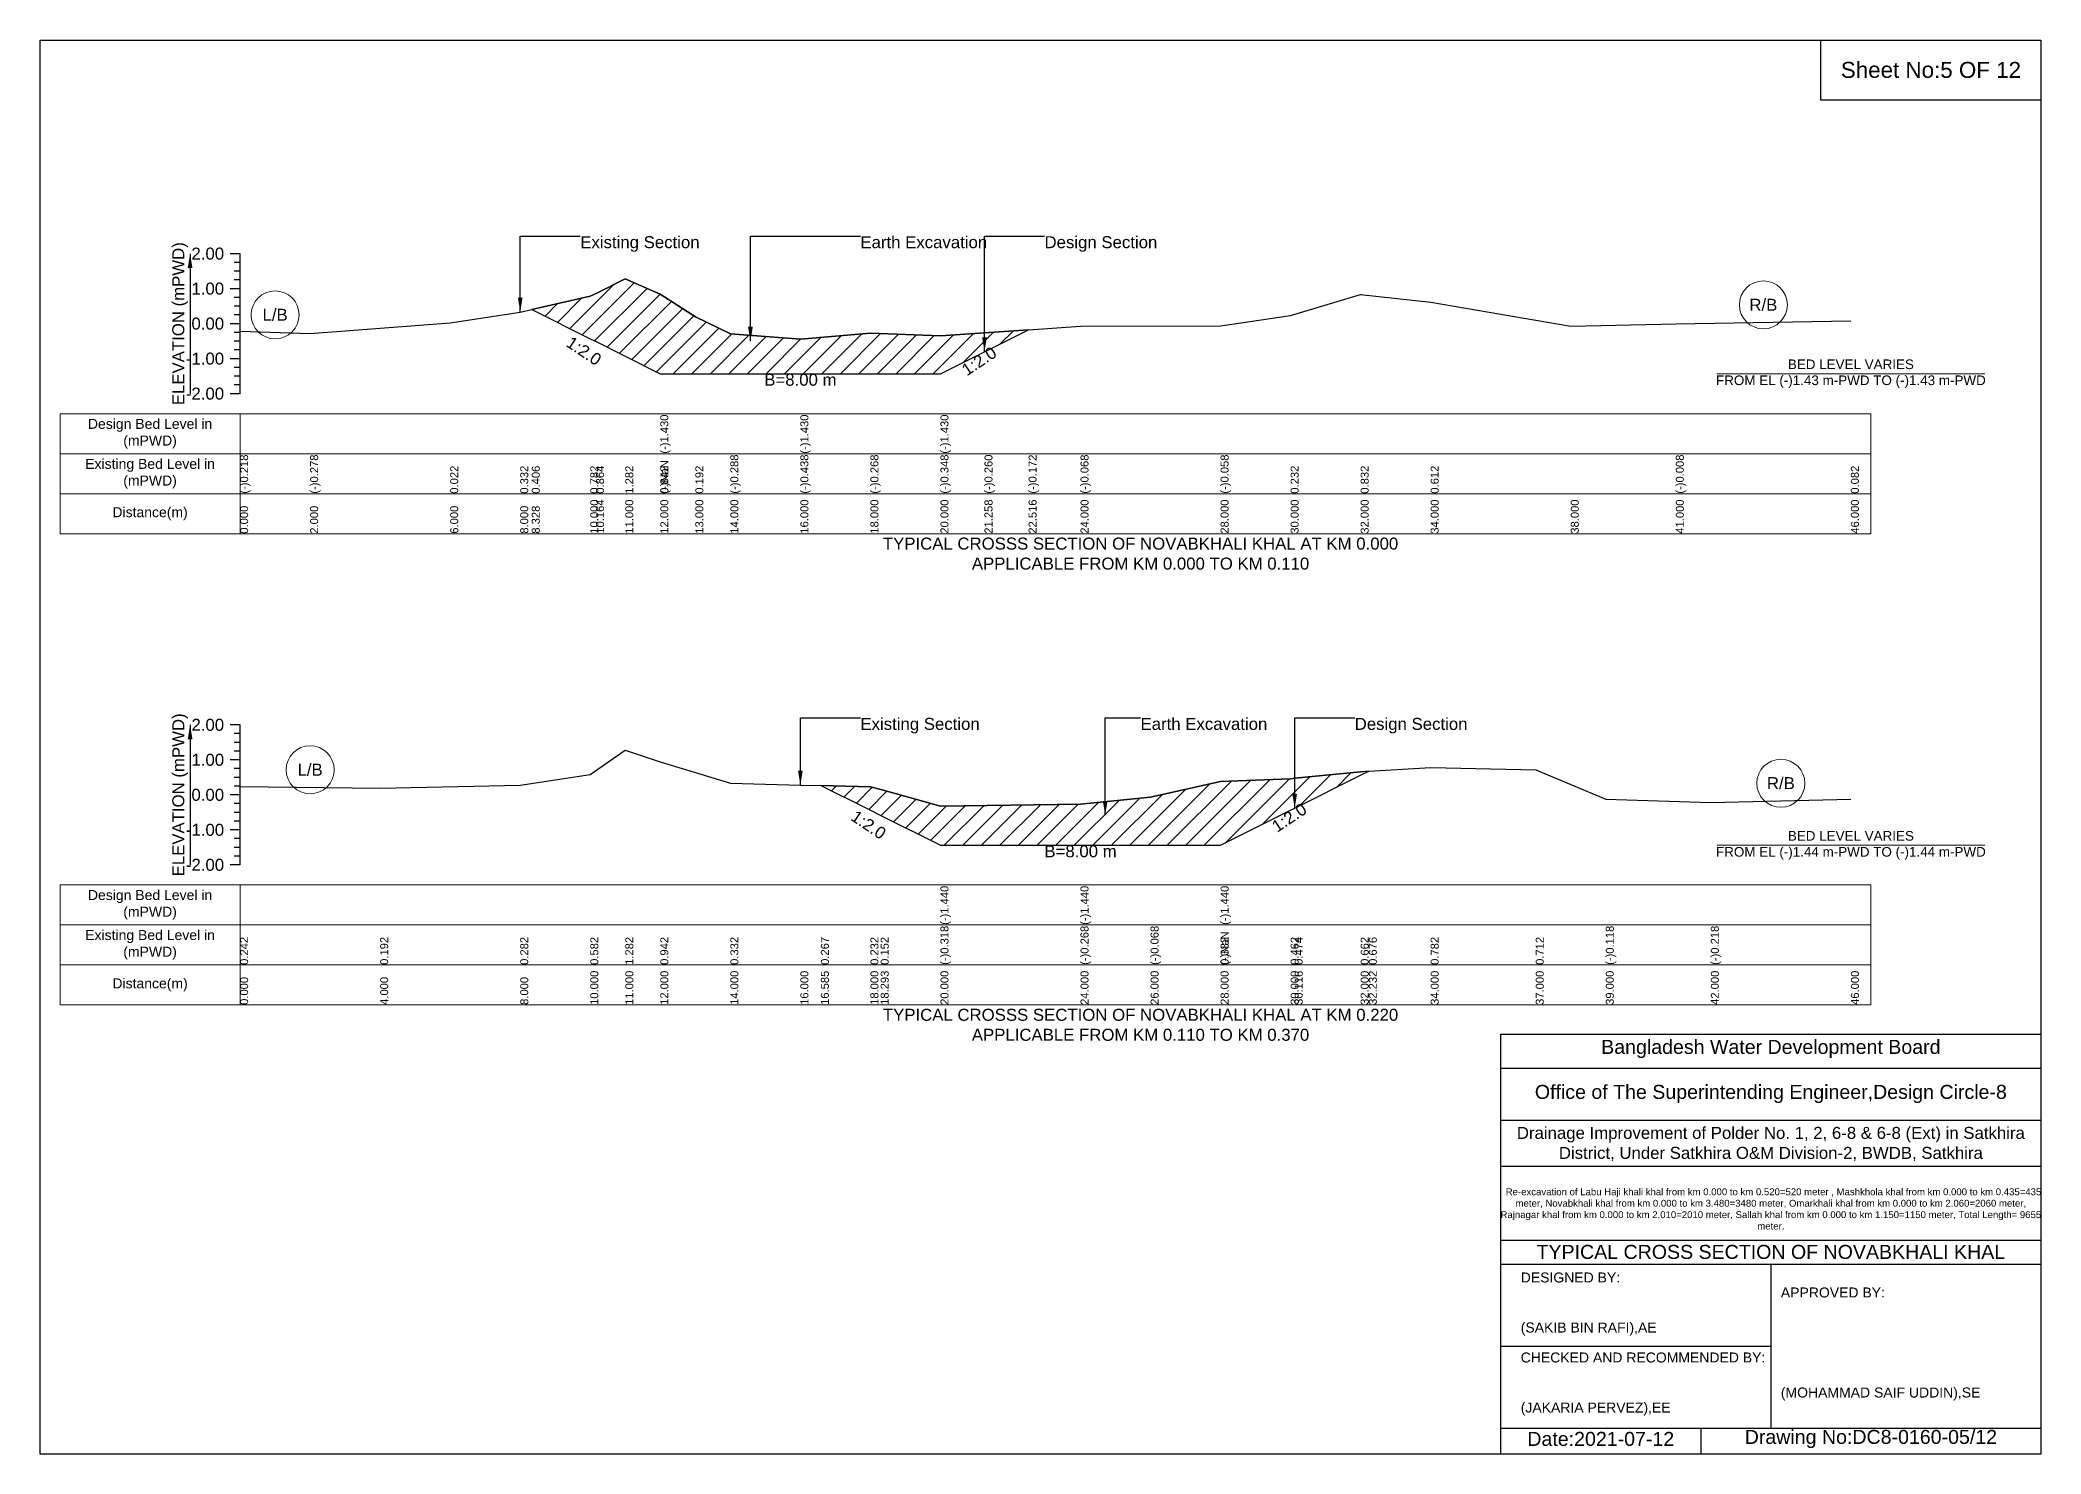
# Model space of a CAD drawing. Header units: inches. Extents: x 91000 to 648000, y -5656 to 141.
# Drawn here: x 290000 to 298000, y -5656 to 0 of the extents above; entities that cross this region are included whole.
import ezdxf

# ---------------------------------------------------------------- set-up
doc = ezdxf.new("R2010")
doc.units = ezdxf.units.IN
doc.header["$LTSCALE"] = 7
doc.header["$MEASUREMENT"] = 0
for name, color, linetype, lineweight in [('Cross section Data Border', 7, 'Continuous', 9), ('Cross Section Labels', 7, 'Continuous', 9), ('Existing_Bed_Level for Xsection', 7, 'Continuous', 25)]:
    doc.layers.add(name, color=color, linetype=linetype, lineweight=lineweight)
doc.styles.get("Standard").update_dxf_attribs({"font": 'arial.ttf'})
doc.dimstyles.get("Standard").update_dxf_attribs({"dimtxt": 0.18, "dimasz": 0.18, "dimexe": 0.18, "dimexo": 0.0625, "dimgap": 0.09, "dimtad": 0, "dimtih": 1, "dimtoh": 1, "dimdec": 4, "dimzin": 0, "dimdsep": 46, "dimtxsty": 'Standard', "dimcen": 0.09, "dimadec": 0, "dimazin": 0, "dimtfac": 1, "dimtdec": 4, "dimtofl": 0, "dimtmove": 0, "dimatfit": 3, "dimfxl": 0, "dimtolj": 1, "dimtzin": 0, "dimarcsym": 0})

msp = doc.modelspace()

# ---------------------------------------------------------------- hatches: boundary and pattern name
at = {"layer": 'Existing_Bed_Level for Xsection'}
h = msp.add_hatch(dxfattribs=at)
h.set_pattern_fill('ANSI31', color=256, scale=420, style=0)
h.paths.add_polyline_path([(291966, -1077.9), (292200, -1194.9), (292223, -1206.4), (292340, -1264.9), (292480, -1334.9), (292620, -1334.9), (292760, -1334.9), (293040, -1334.9), (293320, -1334.9), (293600, -1334.9), (293776.1, -1246.8), (293952.3, -1158.7), (293776.1, -1171.1), (293600, -1183.4), (293320, -1172.2), (293040, -1196), (292760, -1175), (292620, -1107.8), (292480, -1016.8), (292340, -955.2), (292223, -1013.7), (292200, -1025.2)])
h = msp.add_hatch(dxfattribs=at)
h.set_pattern_fill('ANSI31', color=256, scale=420, style=0)
h.paths.add_polyline_path([(293121.9, -2982), (293320, -3081.1), (293361, -3101.6), (293600, -3221.1), (294160, -3221.1), (294440, -3221.1), (294720, -3221.1), (295000, -3081.1), (295016.2, -3073), (295280, -2941.1), (295312.5, -2924.9), (295280, -2926.8), (295016.2, -2953.2), (295000, -2954.8), (294720, -2966), (294440, -3029), (294160, -3057), (293600, -3064), (293361, -2998.3), (293320, -2987)])

# ---------------------------------------------------------------- linework, layer by layer
for points in [[(290000, 0), (298000, 0), (298000, -5656), (290000, -5656)], [(297120, 0), (298000, 0), (298000, -240), (297120, -240)]]:
    msp.add_lwpolyline(points, close=True)
for points in [[(295840, -5656), (295840, -3976), (298000, -3976)], [(295840, -4112), (298000, -4112)], [(295840, -4320), (298000, -4320)], [(295840, -4504), (298000, -4504)], [(295840, -4800), (298000, -4800)], [(295840, -4896), (298000, -4896)], [(296920, -4896), (296920, -5552)], [(295840, -5224), (296920, -5224)], [(295840, -5552), (298000, -5552)], [(296640, -5552), (296640, -5656)]]:
    msp.add_lwpolyline(points)
at = {"layer": 'Cross section Data Border'}
for points in [[(290080, -1494.7), (297320, -1494.7), (297320, -1974.7), (290080, -1974.7)], [(290080, -3379.5), (297320, -3379.5), (297320, -3859.5), (290080, -3859.5)]]:
    msp.add_lwpolyline(points, close=True, dxfattribs=at)
for points in [[(290800, -1494.7), (290800, -1974.7)], [(290080, -1654.7), (297320, -1654.7)], [(290080, -1814.7), (297320, -1814.7)], [(290800, -3379.5), (290800, -3859.5)], [(290080, -3539.5), (297320, -3539.5)], [(290080, -3699.5), (297320, -3699.5)]]:
    msp.add_lwpolyline(points, dxfattribs=at)
at = {"layer": 'Cross Section Labels'}
for points in [[(296704.2, -1334.9), (297775.8, -1334.9)], [(296704.2, -3221.1), (297775.8, -3221.1)]]:
    msp.add_lwpolyline(points, dxfattribs=at)
for centre in [(290940, -1099.4), (296890, -1059.5), (291080, -2919.1), (296960, -2973)]:
    msp.add_circle(centre, 96, dxfattribs=at)
at = {"layer": 'Existing_Bed_Level for Xsection'}
for points in [[(290800, -854.7), (290760, -854.7)], [(290800, -1414.7), (290800, -1274.7), (290800, -1134.7), (290800, -994.7), (290800, -854.7)], [(290800, -889.7), (290776, -889.7)], [(290800, -924.7), (290776, -924.7)], [(290800, -959.7), (290776, -959.7)], [(290800, -1165.2), (291080, -1173.6), (291640, -1131.6), (291920, -1088.2), (291966, -1077.9), (292200, -1025.2), (292223, -1013.7), (292340, -955.2), (292480, -1016.8), (292480, -1016.8), (292620, -1107.8), (292760, -1175), (293040, -1196), (293040, -1196), (293320, -1172.2), (293600, -1183.4), (293600, -1183.4), (293776.1, -1171.1), (293952.3, -1158.7), (294160, -1144.2), (294720, -1142.8), (295000, -1102.2), (295280, -1018.2), (295560, -1049), (296120, -1144.2), (296540, -1135.8), (297240, -1123.2)], [(290800, -994.7), (290760, -994.7)], [(290800, -1029.7), (290776, -1029.7)], [(290800, -1064.7), (290776, -1064.7)], [(290800, -1099.7), (290776, -1099.7)], [(290800, -1134.7), (290760, -1134.7)], [(290800, -1169.7), (290776, -1169.7)], [(290800, -1274.7), (290760, -1274.7)], [(290800, -1204.7), (290776, -1204.7)], [(290800, -1239.7), (290776, -1239.7)], [(290800, -1309.7), (290776, -1309.7)], [(290800, -1344.7), (290776, -1344.7)], [(290800, -1414.7), (290760, -1414.7)], [(290800, -1379.7), (290776, -1379.7)], [(290800, -2739.5), (290760, -2739.5)], [(290800, -2774.5), (290776, -2774.5)], [(290800, -3299.5), (290800, -3159.5), (290800, -3019.5), (290800, -2879.5), (290800, -2739.5)], [(290800, -2879.5), (290760, -2879.5)], [(290800, -2809.5), (290776, -2809.5)], [(290800, -2844.5), (290776, -2844.5)], [(290800, -2985.6), (291360, -2992.6), (291920, -2980), (292200, -2938), (292340, -2840), (292480, -2887.6), (292760, -2973), (293040, -2980), (293121.9, -2982), (293320, -2987), (293361, -2998.3), (293600, -3064), (293600, -3064), (294160, -3057), (294160, -3057), (294440, -3029), (294720, -2966), (294720, -2966), (295000, -2954.8), (295016.2, -2953.2), (295280, -2926.8), (295312.5, -2924.9), (295560, -2910), (295980, -2919.8), (296260, -3036), (296680, -3050), (297240, -3036)], [(290800, -2914.5), (290776, -2914.5)], [(290800, -2949.5), (290776, -2949.5)], [(290800, -3019.5), (290760, -3019.5)], [(290800, -2984.5), (290776, -2984.5)], [(290800, -3054.5), (290776, -3054.5)], [(290800, -3089.5), (290776, -3089.5)], [(290800, -3159.5), (290760, -3159.5)], [(290800, -3124.5), (290776, -3124.5)], [(290800, -3194.5), (290776, -3194.5)], [(290800, -3229.5), (290776, -3229.5)], [(290800, -3264.5), (290776, -3264.5)], [(290800, -3299.5), (290760, -3299.5)]]:
    msp.add_lwpolyline(points, dxfattribs=at)
for points in [[(291966, -1077.9), (291966, -1077.9), (292200, -1194.9), (292223, -1206.4), (292340, -1264.9), (292480, -1334.9), (292480, -1334.9), (292620, -1334.9), (292760, -1334.9), (293040, -1334.9), (293040, -1334.9), (293320, -1334.9), (293600, -1334.9), (293600, -1334.9), (293776.1, -1246.8), (293952.3, -1158.7), (293952.3, -1158.7), (293952.3, -1158.7), (293776.1, -1171.1), (293600, -1183.4), (293600, -1183.4), (293320, -1172.2), (293040, -1196), (293040, -1196), (292760, -1175), (292620, -1107.8), (292480, -1016.8), (292480, -1016.8), (292340, -955.2), (292223, -1013.7), (292200, -1025.2), (291966, -1077.9)], [(293121.9, -2982), (293121.9, -2982), (293320, -3081.1), (293361, -3101.6), (293600, -3221.1), (293600, -3221.1), (294160, -3221.1), (294160, -3221.1), (294440, -3221.1), (294720, -3221.1), (294720, -3221.1), (295000, -3081.1), (295016.2, -3073), (295280, -2941.1), (295312.5, -2924.9), (295280, -2926.8), (295016.2, -2953.2), (295000, -2954.8), (294720, -2966), (294720, -2966), (294440, -3029), (294160, -3057), (294160, -3057), (293600, -3064), (293600, -3064), (293361, -2998.3), (293320, -2987), (293121.9, -2982)]]:
    msp.add_lwpolyline(points, close=True, dxfattribs=at)

# ---------------------------------------------------------------- texts
at = {"attachment_point": 5}
for s, insert, char_height in [('Sheet No:5 OF 12', (297560, -120), 64), ('Bangladesh Water Development Board', (296920, -4036), 56), ('Office of The Superintending Engineer,Design Circle-8', (296920, -4216), 56)]:
    msp.add_mtext(s, dxfattribs=dict(at, insert=insert, char_height=char_height))
for s, insert, char_height, width, attachment_point in [('Drainage Improvement of Polder No. 1, 2, 6-8 & 6-8 (Ext) in Satkhira District, Under Satkhira O&M Division-2, BWDB, Satkhira', (296920, -4416), 48, 2240, 5), ('  Re-excavation of Labu Haji khali khal from km 0.000 to km 0.520=520 meter , Mashkhola khal from km 0.000 to km 0.435=435 meter, Novabkhali khal from km 0.000 to km 3.480=3480 meter, Omarkhali khal from km 0.000 to km 2.060=2060 meter, Rajnagar khal from km 0.000 to km 2.010=2010 meter, Sallah khal from km 0.000 to km 1.150=1150 meter, Total Length= 9655 meter. ', (296920, -4676), 27.4148, 2160, 5), ('TYPICAL CROSS SECTION OF NOVABKHALI KHAL', (296920, -4848), 56, 2240, 5), ('DESIGNED BY:\\P\\P\\P(SAKIB BIN RAFI),AE', (295920, -5056), 40, 1120, 4), ('APPROVED BY:\\P\\P\\P\\P\\P\\P(MOHAMMAD SAIF UDDIN),SE', (296960, -5216), 40, 1120, 4), ('CHECKED AND RECOMMENDED BY:\\P\\P\\P(JAKARIA PERVEZ),EE', (295920, -5376), 40, 1120, 4), ('Date:2021-07-12', (296240, -5596), 56, 1120, 5), ('Drawing No:DC8-0160-05/12', (297320, -5596), 56, 1760, 5)]:
    msp.add_mtext(s, dxfattribs=dict(insert=insert, char_height=char_height, width=width, attachment_point=attachment_point))
at = {"layer": 'Cross section Data Border', "char_height": 40, "width": 640, "attachment_point": 5}
for s, insert in [('Design Bed Level in (mPWD)', (290440, -1574.7)), ('Existing Bed Level in (mPWD)', (290440, -1734.7)), ('Distance(m)', (290440, -1894.7)), ('Design Bed Level in (mPWD)', (290440, -3459.5)), ('Existing Bed Level in (mPWD)', (290440, -3619.5)), ('Distance(m)', (290440, -3779.5))]:
    msp.add_mtext(s, dxfattribs=dict(at, insert=insert))
at = {"layer": 'Cross Section Labels'}
for s, insert, char_height, attachment_point in [('Existing Section', (292160, -784.7), 48, 1), ('Earth Excavation', (293280, -784.7), 48, 1), ('Design Section', (294016.1, -784.7), 48, 1), ('R/B', (296890, -1059.5), 48, 5), ('L/B', (290940, -1099.4), 48, 5), ('BED LEVEL VARIES \\PFROM EL (-)1.43 m-PWD TO (-)1.43 m-PWD', (297240, -1334.9), 38.4, 5), ('B=8.00 m', (293040, -1334.9), 48, 2), ('TYPICAL CROSSS SECTION OF NOVABKHALI KHAL AT KM 0.000\\PAPPLICABLE FROM KM 0.000 TO KM 0.110', (294400, -2054.7), 48, 5), ('Existing Section', (293280, -2711.5), 48, 1), ('Earth Excavation', (294400, -2711.5), 48, 1), ('Design Section', (295256.2, -2711.5), 48, 1), ('L/B', (291080, -2919.1), 48, 5), ('R/B', (296960, -2973), 48, 5), ('BED LEVEL VARIES \\PFROM EL (-)1.44 m-PWD TO (-)1.44 m-PWD', (297240, -3221.1), 38.4, 5), ('B=8.00 m', (294160, -3221.1), 48, 2), ('TYPICAL CROSSS SECTION OF NOVABKHALI KHAL AT KM 0.220\\PAPPLICABLE FROM KM 0.110 TO KM 0.370', (294400, -3939.5), 48, 5)]:
    msp.add_mtext(s, dxfattribs=dict(at, insert=insert, char_height=char_height, attachment_point=attachment_point))
at = {"layer": 'Cross Section Labels', "char_height": 48, "attachment_point": 2}
for insert, rotation in [((292188, -1223.9), 326.30993), ((293741.1, -1264.3), 33.69007), ((293326, -3119.1), 326.30993), ((294981.2, -3090.5), 33.69007)]:
    msp.add_mtext('1:2.0', dxfattribs=dict(at, insert=insert, rotation=rotation))
at = {"layer": 'Existing_Bed_Level for Xsection', "rotation": 90}
for s, insert, char_height, attachment_point in [('ELEVATION (mPWD)', (290560, -1134.7), 48, 5), ('(-)1.430', (292480, -1654.7), 32, 1), ('(-)1.430', (293040, -1654.7), 32, 1), ('(-)1.430', (293600, -1654.7), 32, 1), ('(-)0.218', (290800, -1814.7), 32, 1), ('(-)0.278', (291080, -1814.7), 32, 1), ('(-)0.288', (292760, -1814.7), 32, 1), ('(-)0.438', (293040, -1814.7), 32, 1), ('(-)0.438', (293040, -1814.7), 32, 1), ('(-)0.268', (293320, -1814.7), 32, 1), ('(-)0.348', (293600, -1814.7), 32, 1), ('(-)0.348', (293600, -1814.7), 32, 1), ('(-)0.348', (293600, -1814.7), 32, 1), ('(-)0.260', (293776.1, -1814.7), 32, 1), ('(-)0.172', (293952.3, -1814.7), 32, 1), ('(-)0.068', (294160, -1814.7), 32, 1), ('(-)0.068', (294160, -1814.7), 32, 1), ('(-)0.058', (294720, -1814.7), 32, 1), ('(-)0.008', (296540, -1814.7), 32, 1), ('0.022', (291640, -1814.7), 32, 1), ('0.332', (291920, -1814.7), 32, 1), ('0.406', (291966, -1814.7), 32, 1), ('0.782', (292200, -1814.7), 32, 1), ('0.864', (292223, -1814.7), 32, 1), ('1.282', (292340, -1814.7), 32, 1), ('(-)NaN', (292480, -1814.7), 32, 1), ('(-)NaN', (292480, -1814.7), 32, 1), ('0.842', (292480, -1814.7), 32, 1), ('0.842', (292480, -1814.7), 32, 1), ('0.192', (292620, -1814.7), 32, 1), ('0.232', (295000, -1814.7), 32, 1), ('0.832', (295280, -1814.7), 32, 1), ('0.612', (295560, -1814.7), 32, 1), ('0.082', (297240, -1814.7), 32, 1), ('10.000', (292200, -1974.7), 32, 1), ('10.164', (292223, -1974.7), 32, 1), ('11.000', (292340, -1974.7), 32, 1), ('12.000', (292480, -1974.7), 32, 1), ('12.000', (292480, -1974.7), 32, 1), ('12.000', (292480, -1974.7), 32, 1), ('13.000', (292620, -1974.7), 32, 1), ('14.000', (292760, -1974.7), 32, 1), ('16.000', (293040, -1974.7), 32, 1), ('16.000', (293040, -1974.7), 32, 1), ('16.000', (293040, -1974.7), 32, 1), ('18.000', (293320, -1974.7), 32, 1), ('20.000', (293600, -1974.7), 32, 1), ('20.000', (293600, -1974.7), 32, 1), ('20.000', (293600, -1974.7), 32, 1), ('21.258', (293776.1, -1974.7), 32, 1), ('22.516', (293952.3, -1974.7), 32, 1), ('24.000', (294160, -1974.7), 32, 1), ('28.000', (294720, -1974.7), 32, 1), ('30.000', (295000, -1974.7), 32, 1), ('32.000', (295280, -1974.7), 32, 1), ('34.000', (295560, -1974.7), 32, 1), ('38.000', (296120, -1974.7), 32, 1), ('41.000', (296540, -1974.7), 32, 1), ('46.000', (297240, -1974.7), 32, 1), ('0.000', (290800, -1974.7), 32, 1), ('2.000', (291080, -1974.7), 32, 1), ('6.000', (291640, -1974.7), 32, 1), ('8.000', (291920, -1974.7), 32, 1), ('8.328', (291966, -1974.7), 32, 1), ('ELEVATION (mPWD)', (290560, -3019.5), 48, 5), ('(-)1.440', (293600, -3539.5), 32, 1), ('(-)1.440', (294160, -3539.5), 32, 1), ('(-)1.440', (294720, -3539.5), 32, 1), ('0.242', (290800, -3699.5), 32, 1), ('0.192', (291360, -3699.5), 32, 1), ('0.282', (291920, -3699.5), 32, 1), ('0.282', (291920, -3699.5), 32, 1), ('0.582', (292200, -3699.5), 32, 1), ('1.282', (292340, -3699.5), 32, 1), ('0.942', (292480, -3699.5), 32, 1), ('0.332', (292760, -3699.5), 32, 1), ('0.267', (293121.9, -3699.5), 32, 1), ('0.232', (293320, -3699.5), 32, 1), ('0.152', (293361, -3699.5), 32, 1), ('(-)0.318', (293600, -3699.5), 32, 1), ('(-)0.318', (293600, -3699.5), 32, 1), ('(-)0.318', (293600, -3699.5), 32, 1), ('(-)0.268', (294160, -3699.5), 32, 1), ('(-)0.268', (294160, -3699.5), 32, 1), ('(-)0.268', (294160, -3699.5), 32, 1), ('(-)0.068', (294440, -3699.5), 32, 1), ('(-)NaN', (294720, -3699.5), 32, 1), ('0.382', (294720, -3699.5), 32, 1), ('0.382', (294720, -3699.5), 32, 1), ('0.462', (295000, -3699.5), 32, 1), ('0.474', (295016.2, -3699.5), 32, 1), ('0.662', (295280, -3699.5), 32, 1), ('0.676', (295312.5, -3699.5), 32, 1), ('0.782', (295560, -3699.5), 32, 1), ('0.712', (295980, -3699.5), 32, 1), ('(-)0.118', (296260, -3699.5), 32, 1), ('(-)0.118', (296260, -3699.5), 32, 1), ('(-)0.218', (296680, -3699.5), 32, 1), ('0.000', (290800, -3859.5), 32, 1), ('4.000', (291360, -3859.5), 32, 1), ('8.000', (291920, -3859.5), 32, 1), ('10.000', (292200, -3859.5), 32, 1), ('11.000', (292340, -3859.5), 32, 1), ('12.000', (292480, -3859.5), 32, 1), ('14.000', (292760, -3859.5), 32, 1), ('16.000', (293040, -3859.5), 32, 1), ('16.585', (293121.9, -3859.5), 32, 1), ('18.000', (293320, -3859.5), 32, 1), ('18.293', (293361, -3859.5), 32, 1), ('20.000', (293600, -3859.5), 32, 1), ('20.000', (293600, -3859.5), 32, 1), ('20.000', (293600, -3859.5), 32, 1), ('24.000', (294160, -3859.5), 32, 1), ('24.000', (294160, -3859.5), 32, 1), ('24.000', (294160, -3859.5), 32, 1), ('26.000', (294440, -3859.5), 32, 1), ('28.000', (294720, -3859.5), 32, 1), ('28.000', (294720, -3859.5), 32, 1), ('28.000', (294720, -3859.5), 32, 1), ('30.000', (295000, -3859.5), 32, 1), ('30.116', (295016.2, -3859.5), 32, 1), ('32.000', (295280, -3859.5), 32, 1), ('32.232', (295312.5, -3859.5), 32, 1), ('34.000', (295560, -3859.5), 32, 1), ('37.000', (295980, -3859.5), 32, 1), ('39.000', (296260, -3859.5), 32, 1), ('42.000', (296680, -3859.5), 32, 1), ('46.000', (297240, -3859.5), 32, 1)]:
    msp.add_mtext(s, dxfattribs=dict(at, insert=insert, char_height=char_height, attachment_point=attachment_point))
at = {"layer": 'Existing_Bed_Level for Xsection', "char_height": 48, "attachment_point": 6}
for s, insert in [('2.00', (290736, -854.7)), ('1.00', (290736, -994.7)), ('0.00', (290736, -1134.7)), ('-1.00', (290736, -1274.7)), ('-2.00', (290736, -1414.7)), ('2.00', (290736, -2739.5)), ('1.00', (290736, -2879.5)), ('0.00', (290736, -3019.5)), ('-1.00', (290736, -3159.5)), ('-2.00', (290736, -3299.5))]:
    msp.add_mtext(s, dxfattribs=dict(at, insert=insert))

# ---------------------------------------------------------------- leaders
at = {"layer": 'Cross Section Labels', "annotation_type": 0, "has_hookline": 1, "hookline_direction": 0}
for points, text_width in [([(291920, -1088.2), (291920, -784.7), (292159.9, -784.7)], 467.2), ([(292840.2, -1204.9), (292840.2, -784.7), (293279.9, -784.7)], 497), ([(293776.1, -1246.8), (293776.1, -784.7), (294016, -784.7)], 441.2), ([(293040, -2980), (293040, -2711.5), (293279.9, -2711.5)], 467.2), ([(294258.6, -3101.1), (294258.6, -2711.5), (294399.9, -2711.5)], 497), ([(295016.2, -3073), (295016.2, -2711.5), (295256.1, -2711.5)], 441.2)]:
    msp.add_leader(points, dimstyle='Standard', override={"dimasz": 57.6}, dxfattribs=dict(at, text_width=text_width))
at = {"layer": 'Existing_Bed_Level for Xsection'}
for points in [[(290600, -854.7), (290600, -1414.7)], [(290600, -2739.5), (290600, -3299.5)]]:
    msp.add_leader(points, dimstyle='Standard', override={"dimasz": 57.6}, dxfattribs=at)

doc.saveas('drawing.dxf')
